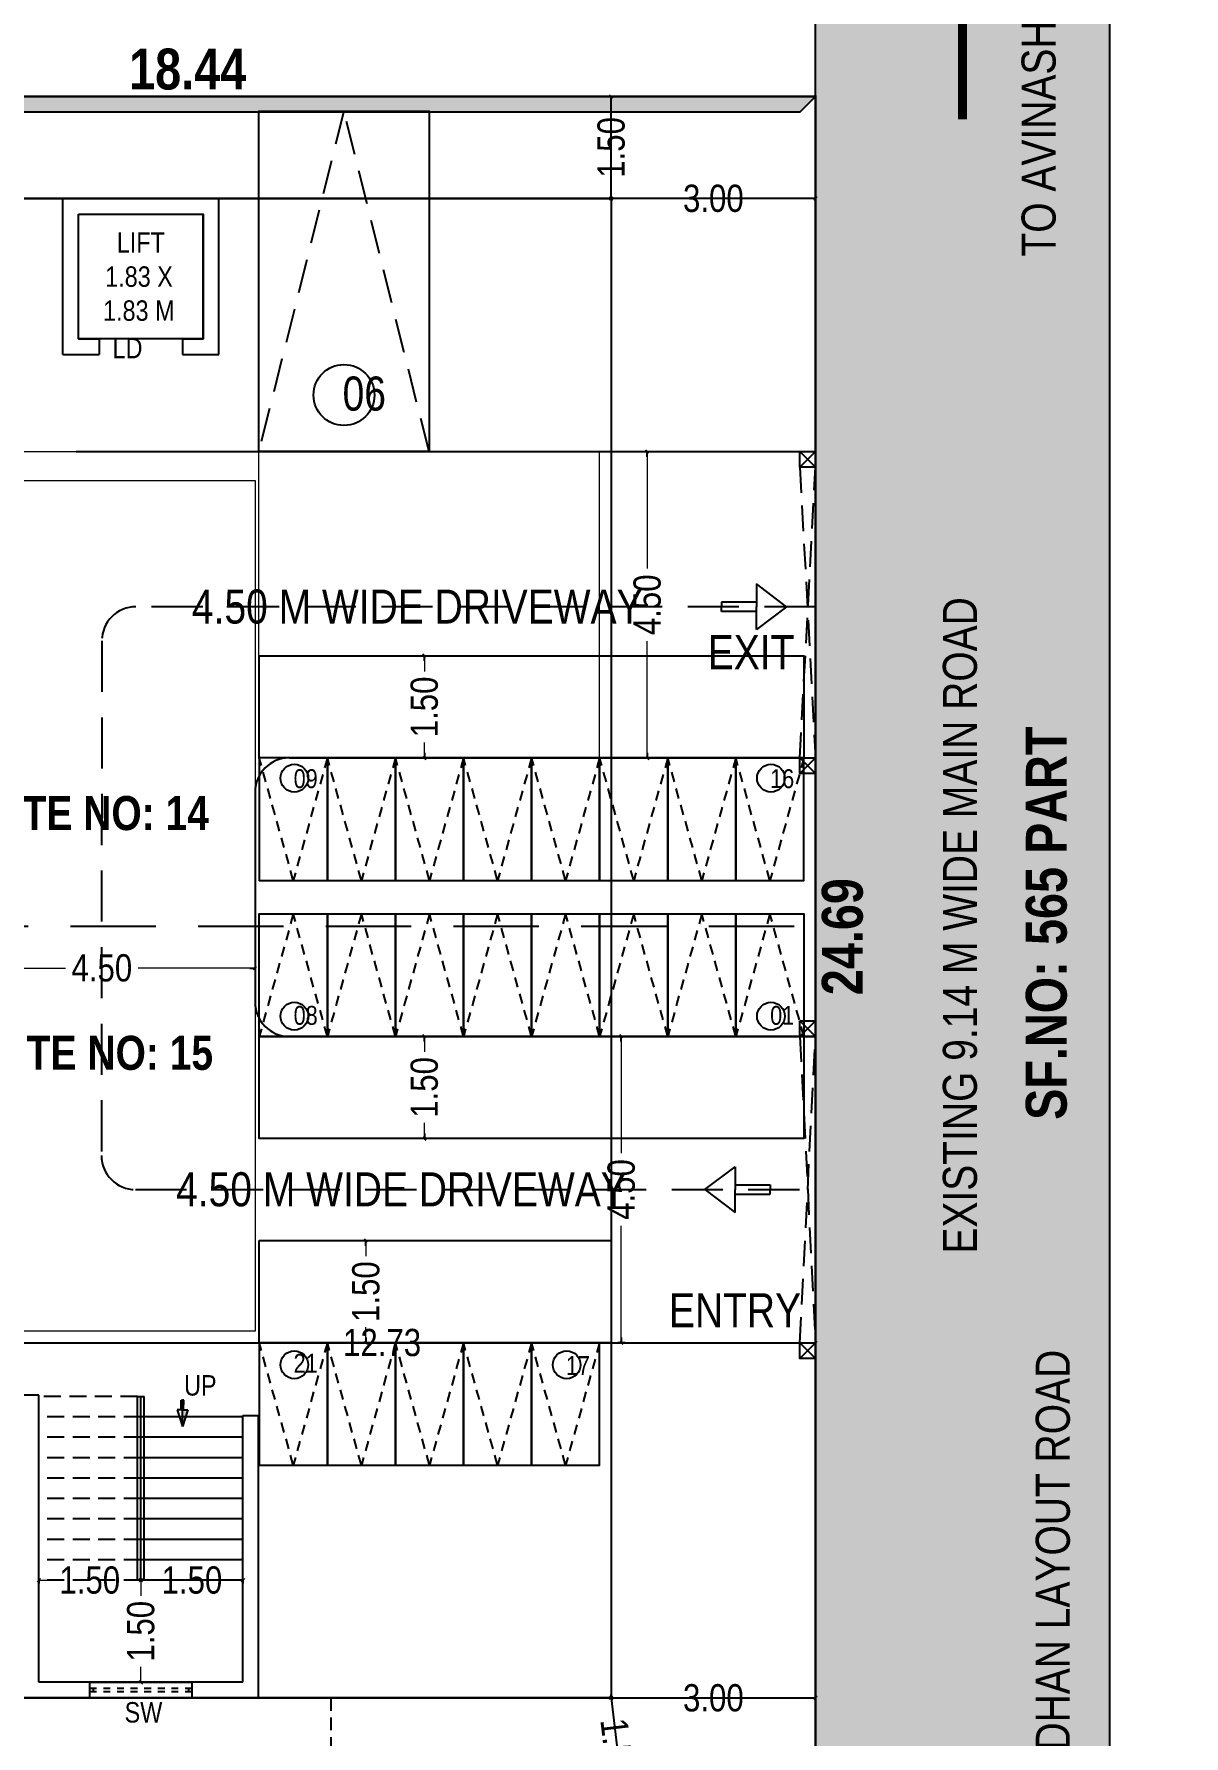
# Model space of a CAD drawing. Header units: metres. Extents: x 115319.7 to 115387.7, y -26854.4 to -26790.4.
# Drawn here: x 115329.72 to 115346.6, y -26840.61 to -26815.6 of the extents above; entities that cross this region are included whole.
import ezdxf

# ---------------------------------------------------------------- set-up
doc = ezdxf.new("R2010")
doc.units = ezdxf.units.M
doc.header["$MEASUREMENT"] = 0
doc.header["$PDMODE"] = 35
for name, pattern in [('DASHED', [0.75, 0.5, -0.25]), ('DASHED2', [0.375, 0.25, -0.125]), ('HIDDEN', [0.375, 0.25, -0.125])]:
    doc.linetypes.add(name, pattern=pattern)
for name, color, linetype, plot in [('BLK_1_COVERED_AREA', 140, 'Continuous', False), ('BLK_1_FLR_0_BLT_UP_AREA', 18, 'Continuous', False), ('BLK_1_FLR_0_BLT_UP_AREA_DEDUCT', 18, 'Continuous', False), ('TWO_WHEELER_DRIVE_WAY', 6, 'Continuous', False)]:
    doc.layers.add(name, color=color, linetype=linetype, plot=plot)
for name, color, linetype in [('BLK_1_FLR_0_LIFT', 30, 'Continuous'), ('BLK_1_FLR_0_STILT_PARKING', 13, 'Continuous'), ('BLK_1_LVL_0_BLDG_FOOT_PRINT', 1, 'Continuous'), ('BLK_1_LVL_0_FRONT_SETBACK', 2, 'Continuous'), ('BLK_1_LVL_0_SIDE_SETBACK1', 171, 'Continuous'), ('BLK_1_LVL_0_SIDE_SETBACK2', 102, 'Continuous'), ('Boundary Line', 96, 'Continuous'), ('DIST_EXIT', 7, 'Continuous'), ('Grid Line', 8, 'Continuous'), ('PLOT_BOUNDARY', 70, 'Continuous'), ('ROAD_WIDTH', 1, 'Continuous'), ('RWH', 130, 'Continuous'), ('TWO_WHEELER_PARKING', 2, 'Continuous')]:
    doc.layers.add(name, color=color, linetype=linetype)
for name, color, linetype, lineweight in [('DIM', 9, 'Continuous', 25), ('DRIVE_WAY', 254, 'Continuous', 0), ('PARKING_SLOT', 30, 'Continuous', 0), ('PER_AISLE_WIDTH', 5, 'Continuous', 0)]:
    doc.layers.add(name, color=color, linetype=linetype, lineweight=lineweight)
doc.styles.add('Arial', font='swissc.ttf')
doc.styles.get("Standard").update_dxf_attribs({"font": 'swisscb.ttf'})
doc.dimstyles.new('FLOOR DIM BUILDING DIM', dxfattribs={"dimtxt": 0.4, "dimasz": 0.025, "dimexe": 0.075, "dimexo": 0.3, "dimgap": 0.09, "dimtad": 0, "dimzin": 3, "dimdsep": 46, "dimtxsty": 'Arial', "dimblk": 'JM1', "dimcen": -0.09, "dimse1": 1, "dimse2": 1, "dimclrd": 5, "dimclre": 250, "dimclrt": 3, "dimazin": 0, "dimtfac": 0.65, "dimtix": 1, "dimtofl": 0, "dimtmove": 0, "dimatfit": 2, "dimfxl": 0, "dimfrac": 1, "dimtolj": 1, "dimlwd": 18, "dimlwe": -1, "dimarcsym": 0})
doc.dimstyles.new('STANDARD$0', dxfattribs={"dimscale": 20, "dimtxt": 0.3, "dimasz": 0, "dimexe": 1, "dimexo": 1, "dimgap": 1, "dimtad": 0, "dimzin": 9, "dimdsep": 46, "dimtxsty": 'Standard', "dimcen": 1, "dimse1": 1, "dimse2": 1, "dimsd1": 1, "dimsd2": 1, "dimclrt": 256, "dimadec": 1, "dimazin": 2, "dimtfac": 1, "dimtofl": 0, "dimtmove": 0, "dimatfit": 0, "dimfxl": 0, "dimtvp": 1, "dimtolj": 1, "dimtzin": 0, "dimarcsym": 0})

# ---------------------------------------------------------------- blocks, each defined once
blk = doc.blocks.new('A1')
at = {"ltscale": 0.3}
h = blk.add_hatch(color=256, dxfattribs=at)
h.dxf.hatch_style = 1
h.paths.add_polyline_path([(112794.203, -26240.999), (112794.206, -26241.39), (112794.225, -26241.39), (112794.223, -26241.245), (112794.283, -26241.244)])
for p, q in [((112794.127, -26241.245), (112794.203, -26240.999)), ((112794.203, -26240.999), (112794.206, -26241.39)), ((112794.283, -26241.244), (112794.203, -26240.999)), ((112794.187, -26241.245), (112794.127, -26241.245)), ((112794.187, -26241.245), (112794.187, -26241.39)), ((112794.223, -26241.245), (112794.283, -26241.244)), ((112794.223, -26241.245), (112794.225, -26241.39)), ((112794.187, -26241.39), (112794.206, -26241.39)), ((112794.225, -26241.39), (112794.206, -26241.39))]:
    blk.add_line(p, q, dxfattribs=at)
blk = doc.blocks.new('CAR')
blk.add_lwpolyline([(112823.42, -26304.498), (112818.42, -26304.498), (112818.42, -26301.998), (112823.42, -26301.998)], close=True)
at = {"linetype": 'DASHED'}
blk.add_lwpolyline([(112823.42, -26301.998), (112818.42, -26303.248), (112823.42, -26304.498)], dxfattribs=at)
blk = doc.blocks.new('TW')
at = {"ltscale": 0.3}
blk.add_lwpolyline([(112824.058, -26312.755), (112822.26, -26312.755), (112822.26, -26311.755), (112824.058, -26311.755)], close=True, dxfattribs=at)
at = {"linetype": 'DASHED', "ltscale": 0.3}
blk.add_lwpolyline([(112822.26, -26312.755), (112824.058, -26312.255), (112822.26, -26311.755)], dxfattribs=at)
blk = doc.blocks.new('dfbgfdg')
at = {"ltscale": 1.5}
for p, q in [((113617.53, -26436.027), (113617.76, -26436.257)), ((113617.76, -26436.027), (113617.53, -26436.257))]:
    blk.add_line(p, q, dxfattribs=at)
blk.add_lwpolyline([(113617.53, -26436.027), (113617.76, -26436.027), (113617.76, -26436.257), (113617.53, -26436.257)], close=True, dxfattribs=at)
blk = doc.blocks.new('WWE')
at = {"linetype": 'DASHED2', "ltscale": 0.3}
for p, q in [((113086.979, -26505.449), (113086.979, -26506.949)), ((113087.03, -26505.449), (113087.03, -26506.949))]:
    blk.add_line(p, q, dxfattribs=at)
at = {"ltscale": 0.3}
for p, q in [((113086.979, -26505.499), (113087.03, -26505.499)), ((113086.979, -26506.899), (113087.03, -26506.899))]:
    blk.add_line(p, q, dxfattribs=at)
blk.add_lwpolyline([(113086.89, -26505.449), (113087.12, -26505.449), (113087.12, -26506.949), (113086.89, -26506.949)], close=True, dxfattribs=at)
blk = doc.blocks.new('ARROW')
at = {"color": 0, "ltscale": 0.3}
for p, q in [((112829.928, -26235.905), (112829.593, -26236.346)), ((112829.928, -26235.905), (112830.263, -26236.346)), ((112829.593, -26236.346), (112829.928, -26236.346)), ((112829.859, -26236.346), (112829.859, -26236.862)), ((112830.263, -26236.346), (112829.928, -26236.346)), ((112829.996, -26236.346), (112829.996, -26236.862)), ((112829.859, -26236.862), (112829.928, -26236.862)), ((112829.996, -26236.862), (112829.928, -26236.862))]:
    blk.add_line(p, q, dxfattribs=at)
blk = doc.blocks.new('_Oblique')
at = {"layer": 'DIM', "color": 0, "lineweight": -2}
blk.add_line((-0.5, -0.5), (0.5, 0.5), dxfattribs=at)
blk = doc.blocks.new('*D111')
at = {"ltscale": 1.5}
for p, q in [((115331.286, -26838.317), (115331.286, -26838.267)), ((115332.786, -26838.317), (115332.786, -26838.367))]:
    blk.add_line(p, q, dxfattribs=at)
at = {"lineweight": 18, "ltscale": 1.5}
for p, q in [((115331.286, -26838.317), (115331.514, -26838.317)), ((115332.786, -26838.317), (115332.558, -26838.317))]:
    blk.add_line(p, q, dxfattribs=at)
at = {"layer": 'Defpoints', "color": 0, "ltscale": 1.5}
for p in [(115331.286, -26838.317), (115332.786, -26838.317), (115332.786, -26838.317)]:
    blk.add_point(p, dxfattribs=at)
at = {"lineweight": 18, "ltscale": 1.5, "xscale": 0.05, "yscale": 0.05, "zscale": 0.05, "rotation": 180}
blk.add_blockref('_Oblique', (115331.286, -26838.317), dxfattribs=at)
at = {"lineweight": 18, "ltscale": 1.5, "xscale": 0.05, "yscale": 0.05, "zscale": 0.05}
blk.add_blockref('_Oblique', (115332.786, -26838.317), dxfattribs=at)
at = {"ltscale": 1.5, "insert": (115332.036, -26838.317), "char_height": 0.4, "attachment_point": 5, "style": 'Arial'}
blk.add_mtext('\\A1;1.50', dxfattribs=at)
blk = doc.blocks.new('*D112')
at = {"ltscale": 1.5}
for p, q in [((115329.786, -26838.317), (115329.786, -26838.367)), ((115331.286, -26838.317), (115331.286, -26838.267))]:
    blk.add_line(p, q, dxfattribs=at)
at = {"lineweight": 18, "ltscale": 1.5}
for p, q in [((115329.786, -26838.317), (115330.014, -26838.317)), ((115331.286, -26838.317), (115331.058, -26838.317))]:
    blk.add_line(p, q, dxfattribs=at)
at = {"layer": 'Defpoints', "color": 0, "ltscale": 1.5}
for p in [(115329.786, -26838.317), (115329.786, -26838.317), (115331.286, -26838.317)]:
    blk.add_point(p, dxfattribs=at)
at = {"lineweight": 18, "ltscale": 1.5, "xscale": 0.05, "yscale": 0.05, "zscale": 0.05, "rotation": 180}
blk.add_blockref('_Oblique', (115329.786, -26838.317), dxfattribs=at)
at = {"lineweight": 18, "ltscale": 1.5, "xscale": 0.05, "yscale": 0.05, "zscale": 0.05}
blk.add_blockref('_Oblique', (115331.286, -26838.317), dxfattribs=at)
at = {"ltscale": 1.5, "insert": (115330.536, -26838.317), "char_height": 0.4, "attachment_point": 5, "style": 'Arial'}
blk.add_mtext('\\A1;1.50', dxfattribs=at)
blk = doc.blocks.new('*D113')
at = {"ltscale": 1.5}
for p, q in [((115331.286, -26838.317), (115331.236, -26838.317)), ((115331.286, -26839.817), (115331.236, -26839.817))]:
    blk.add_line(p, q, dxfattribs=at)
at = {"lineweight": 18, "ltscale": 1.5}
for p, q in [((115331.286, -26838.317), (115331.286, -26838.545)), ((115331.286, -26839.817), (115331.286, -26839.589))]:
    blk.add_line(p, q, dxfattribs=at)
at = {"layer": 'Defpoints', "color": 0, "ltscale": 1.5}
for p in [(115331.286, -26838.317), (115331.286, -26839.817), (115331.286, -26839.817)]:
    blk.add_point(p, dxfattribs=at)
at = {"lineweight": 18, "ltscale": 1.5, "xscale": 0.05, "yscale": 0.05, "zscale": 0.05}
for p, rotation in [((115331.286, -26838.317), 90), ((115331.286, -26839.817), 270)]:
    blk.add_blockref('_Oblique', p, dxfattribs=dict(at, rotation=rotation))
at = {"ltscale": 1.5, "insert": (115331.286, -26839.067), "char_height": 0.4, "attachment_point": 5, "rotation": 90, "style": 'Arial'}
blk.add_mtext('\\A1;1.50', dxfattribs=at)
blk = doc.blocks.new('*D114')
at = {"ltscale": 1.5}
for p, q in [((115338.194, -26840.047), (115338.145, -26840.053)), ((115338.368, -26841.537), (115338.318, -26841.543))]:
    blk.add_line(p, q, dxfattribs=at)
at = {"lineweight": 18, "ltscale": 1.5}
for p, q in [((115338.194, -26840.047), (115338.221, -26840.274)), ((115338.368, -26841.537), (115338.341, -26841.31))]:
    blk.add_line(p, q, dxfattribs=at)
at = {"layer": 'Defpoints', "color": 0, "ltscale": 1.5}
for p in [(115338.194, -26840.047), (115338.368, -26841.537), (115338.368, -26841.537)]:
    blk.add_point(p, dxfattribs=at)
at = {"lineweight": 18, "ltscale": 1.5, "xscale": 0.05, "yscale": 0.05, "zscale": 0.05}
for p, rotation in [((115338.194, -26840.047), 96.6433001014154), ((115338.368, -26841.537), 276.6433001014154)]:
    blk.add_blockref('_Oblique', p, dxfattribs=dict(at, rotation=rotation))
at = {"ltscale": 1.5, "insert": (115338.281, -26840.792), "char_height": 0.4, "attachment_point": 5, "rotation": 276.6433, "style": 'Arial'}
blk.add_mtext('\\A1;1.50', dxfattribs=at)
blk = doc.blocks.new('*D117')
at = {"ltscale": 1.5}
for p, q in [((115338.194, -26816.519), (115338.144, -26816.519)), ((115338.194, -26818.019), (115338.144, -26818.019))]:
    blk.add_line(p, q, dxfattribs=at)
at = {"lineweight": 18, "ltscale": 1.5}
for p, q in [((115338.194, -26816.519), (115338.194, -26816.747)), ((115338.194, -26818.019), (115338.194, -26817.791))]:
    blk.add_line(p, q, dxfattribs=at)
at = {"layer": 'Defpoints', "color": 0, "ltscale": 1.5}
for p in [(115338.194, -26816.519), (115338.194, -26816.519), (115338.194, -26818.019)]:
    blk.add_point(p, dxfattribs=at)
at = {"lineweight": 18, "ltscale": 1.5, "xscale": 0.05, "yscale": 0.05, "zscale": 0.05}
for p, rotation in [((115338.194, -26816.519), 90), ((115338.194, -26818.019), 270)]:
    blk.add_blockref('_Oblique', p, dxfattribs=dict(at, rotation=rotation))
at = {"ltscale": 1.5, "insert": (115338.194, -26817.269), "char_height": 0.4, "attachment_point": 5, "rotation": 90, "style": 'Arial'}
blk.add_mtext('\\A1;1.50', dxfattribs=at)
blk = doc.blocks.new('*D66')
at = {"ltscale": 1.5}
for p, q in [((115338.194, -26818.019), (115338.194, -26817.969)), ((115341.194, -26818.019), (115341.194, -26817.969))]:
    blk.add_line(p, q, dxfattribs=at)
at = {"lineweight": 18, "ltscale": 1.5}
for p, q in [((115338.194, -26818.019), (115339.163, -26818.019)), ((115341.194, -26818.019), (115340.225, -26818.019))]:
    blk.add_line(p, q, dxfattribs=at)
at = {"layer": 'Defpoints', "color": 0, "ltscale": 1.5}
for p in [(115338.194, -26818.019), (115341.194, -26818.019), (115341.194, -26818.019)]:
    blk.add_point(p, dxfattribs=at)
at = {"lineweight": 18, "ltscale": 1.5, "xscale": 0.05, "yscale": 0.05, "zscale": 0.05, "rotation": 180}
blk.add_blockref('_Oblique', (115338.194, -26818.019), dxfattribs=at)
at = {"lineweight": 18, "ltscale": 1.5, "xscale": 0.05, "yscale": 0.05, "zscale": 0.05}
blk.add_blockref('_Oblique', (115341.194, -26818.019), dxfattribs=at)
at = {"ltscale": 1.5, "insert": (115339.694, -26818.019), "char_height": 0.4, "attachment_point": 5, "style": 'Arial'}
blk.add_mtext('\\A1;3.00', dxfattribs=at)
blk = doc.blocks.new('*D67')
at = {"ltscale": 1.5}
for p, q in [((115338.194, -26840.047), (115338.194, -26839.997)), ((115341.194, -26840.047), (115341.194, -26840.097))]:
    blk.add_line(p, q, dxfattribs=at)
at = {"lineweight": 18, "ltscale": 1.5}
for p, q in [((115338.194, -26840.047), (115339.163, -26840.047)), ((115341.194, -26840.047), (115340.225, -26840.047))]:
    blk.add_line(p, q, dxfattribs=at)
at = {"layer": 'Defpoints', "color": 0, "ltscale": 1.5}
for p in [(115338.194, -26840.047), (115341.194, -26840.047), (115341.194, -26840.047)]:
    blk.add_point(p, dxfattribs=at)
at = {"lineweight": 18, "ltscale": 1.5, "xscale": 0.05, "yscale": 0.05, "zscale": 0.05, "rotation": 180}
blk.add_blockref('_Oblique', (115338.194, -26840.047), dxfattribs=at)
at = {"lineweight": 18, "ltscale": 1.5, "xscale": 0.05, "yscale": 0.05, "zscale": 0.05}
blk.add_blockref('_Oblique', (115341.194, -26840.047), dxfattribs=at)
at = {"ltscale": 1.5, "insert": (115339.694, -26840.047), "char_height": 0.4, "attachment_point": 5, "style": 'Arial'}
blk.add_mtext('\\A1;3.00', dxfattribs=at)
blk = doc.blocks.new('*D68')
at = {"layer": 'Defpoints', "color": 0}
for p in [(115322.754, -26816.519), (115322.754, -26816.519), (115341.194, -26816.519)]:
    blk.add_point(p, dxfattribs=at)
at = {"insert": (115331.974, -26816.122), "char_height": 0.6, "attachment_point": 5}
blk.add_mtext('\\A1;18.44', dxfattribs=at)
blk = doc.blocks.new('*D119')
at = {"layer": 'Defpoints', "color": 0}
for p in [(115341.194, -26816.519), (115341.194, -26816.519), (115341.194, -26841.208)]:
    blk.add_point(p, dxfattribs=at)
at = {"insert": (115341.592, -26828.863), "char_height": 0.6, "attachment_point": 5, "rotation": 90}
blk.add_mtext('\\A1;24.69', dxfattribs=at)
blk = doc.blocks.new('JM1')
at = {"color": 2}
for p, q in [((-3, 0), (0, 0)), ((-0.9, -0.9), (0.9, 0.9)), ((0, 2), (0, -2))]:
    blk.add_line(p, q, dxfattribs=at)
blk = doc.blocks.new('*D77')
at = {"color": 5, "lineweight": 18, "ltscale": 1.5}
for p, q in [((115328.488, -26829.324), (115330.179, -26829.324)), ((115332.938, -26829.324), (115331.246, -26829.324))]:
    blk.add_line(p, q, dxfattribs=at)
at = {"layer": 'Defpoints', "color": 0, "ltscale": 1.5}
for p in [(115328.463, -26829.324), (115332.963, -26829.324), (115332.963, -26829.324)]:
    blk.add_point(p, dxfattribs=at)
at = {"color": 5, "lineweight": 18, "ltscale": 1.5, "xscale": 0.025, "yscale": 0.025, "zscale": 0.025, "rotation": 180}
blk.add_blockref('JM1', (115328.463, -26829.324), dxfattribs=at)
at = {"color": 5, "lineweight": 18, "ltscale": 1.5, "xscale": 0.025, "yscale": 0.025, "zscale": 0.025}
blk.add_blockref('JM1', (115332.963, -26829.324), dxfattribs=at)
at = {"color": 3, "ltscale": 1.5, "insert": (115330.713, -26829.324), "char_height": 0.4, "attachment_point": 5, "style": 'Arial'}
blk.add_mtext('\\A1;4.50', dxfattribs=at)
blk = doc.blocks.new('*D78')
at = {"color": 5, "lineweight": 18, "ltscale": 1.5}
for p, q in [((115338.723, -26821.763), (115338.723, -26823.454)), ((115338.723, -26826.213), (115338.723, -26824.521))]:
    blk.add_line(p, q, dxfattribs=at)
at = {"layer": 'Defpoints', "color": 0, "ltscale": 1.5}
for p in [(115335.759, -26821.738), (115338.723, -26821.738), (115335.759, -26826.238)]:
    blk.add_point(p, dxfattribs=at)
at = {"color": 5, "lineweight": 18, "ltscale": 1.5, "xscale": 0.025, "yscale": 0.025, "zscale": 0.025}
for p, rotation in [((115338.723, -26821.738), 90), ((115338.723, -26826.238), 270)]:
    blk.add_blockref('JM1', p, dxfattribs=dict(at, rotation=rotation))
at = {"color": 3, "ltscale": 1.5, "insert": (115338.723, -26823.988), "char_height": 0.4, "attachment_point": 5, "rotation": 90, "style": 'Arial'}
blk.add_mtext('\\A1;4.50', dxfattribs=at)
blk = doc.blocks.new('*D79')
at = {"color": 5, "lineweight": 18, "ltscale": 1.5}
for p, q in [((115338.342, -26830.353), (115338.342, -26832.045)), ((115338.342, -26834.803), (115338.342, -26833.112))]:
    blk.add_line(p, q, dxfattribs=at)
at = {"layer": 'Defpoints', "color": 0, "ltscale": 1.5}
for p in [(115338.342, -26830.328), (115338.609, -26830.328), (115338.609, -26834.828)]:
    blk.add_point(p, dxfattribs=at)
at = {"color": 5, "lineweight": 18, "ltscale": 1.5, "xscale": 0.025, "yscale": 0.025, "zscale": 0.025}
for p, rotation in [((115338.342, -26830.328), 90), ((115338.342, -26834.828), 270)]:
    blk.add_blockref('JM1', p, dxfattribs=dict(at, rotation=rotation))
at = {"color": 3, "ltscale": 1.5, "insert": (115338.342, -26832.578), "char_height": 0.4, "attachment_point": 5, "rotation": 90, "style": 'Arial'}
blk.add_mtext('\\A1;4.50', dxfattribs=at)
blk = doc.blocks.new('*D121')
at = {"layer": 'Defpoints', "color": 0, "ltscale": 1.5}
for p in [(115335.45, -26830.328), (115335.45, -26830.328), (115335.45, -26831.828)]:
    blk.add_point(p, dxfattribs=at)
at = {"layer": 'TWO_WHEELER_DRIVE_WAY', "color": 5, "lineweight": 18, "ltscale": 1.5}
for p, q in [((115335.45, -26830.353), (115335.45, -26830.557)), ((115335.45, -26831.803), (115335.45, -26831.6))]:
    blk.add_line(p, q, dxfattribs=at)
at = {"layer": 'TWO_WHEELER_DRIVE_WAY', "color": 5, "lineweight": 18, "ltscale": 1.5, "xscale": 0.025, "yscale": 0.025, "zscale": 0.025}
for p, rotation in [((115335.45, -26830.328), 90), ((115335.45, -26831.828), 270)]:
    blk.add_blockref('JM1', p, dxfattribs=dict(at, rotation=rotation))
at = {"layer": 'TWO_WHEELER_DRIVE_WAY', "color": 3, "ltscale": 1.5, "insert": (115335.45, -26831.078), "char_height": 0.4, "attachment_point": 5, "rotation": 90, "style": 'Arial'}
blk.add_mtext('\\A1;1.50', dxfattribs=at)
blk = doc.blocks.new('*D122')
at = {"layer": 'Defpoints', "color": 0, "ltscale": 1.5}
for p in [(115335.45, -26824.738), (115335.45, -26824.738), (115335.45, -26826.238)]:
    blk.add_point(p, dxfattribs=at)
at = {"layer": 'TWO_WHEELER_DRIVE_WAY', "color": 5, "lineweight": 18, "ltscale": 1.5}
for p, q in [((115335.45, -26824.763), (115335.45, -26824.966)), ((115335.45, -26826.213), (115335.45, -26826.009))]:
    blk.add_line(p, q, dxfattribs=at)
at = {"layer": 'TWO_WHEELER_DRIVE_WAY', "color": 5, "lineweight": 18, "ltscale": 1.5, "xscale": 0.025, "yscale": 0.025, "zscale": 0.025}
for p, rotation in [((115335.45, -26824.738), 90), ((115335.45, -26826.238), 270)]:
    blk.add_blockref('JM1', p, dxfattribs=dict(at, rotation=rotation))
at = {"layer": 'TWO_WHEELER_DRIVE_WAY', "color": 3, "ltscale": 1.5, "insert": (115335.45, -26825.488), "char_height": 0.4, "attachment_point": 5, "rotation": 90, "style": 'Arial'}
blk.add_mtext('\\A1;1.50', dxfattribs=at)
blk = doc.blocks.new('*D144')
at = {"layer": 'Defpoints', "color": 0, "ltscale": 1.5}
for p in [(115328.463, -26834.828), (115341.194, -26834.828), (115341.194, -26834.828)]:
    blk.add_point(p, dxfattribs=at)
at = {"layer": 'DIST_EXIT', "color": 5, "lineweight": 18, "ltscale": 1.5}
for p, q in [((115328.488, -26834.828), (115334.175, -26834.828)), ((115341.169, -26834.828), (115335.482, -26834.828))]:
    blk.add_line(p, q, dxfattribs=at)
at = {"layer": 'DIST_EXIT', "color": 5, "lineweight": 18, "ltscale": 1.5, "xscale": 0.025, "yscale": 0.025, "zscale": 0.025, "rotation": 180}
blk.add_blockref('JM1', (115328.463, -26834.828), dxfattribs=at)
at = {"layer": 'DIST_EXIT', "color": 5, "lineweight": 18, "ltscale": 1.5, "xscale": 0.025, "yscale": 0.025, "zscale": 0.025}
blk.add_blockref('JM1', (115341.194, -26834.828), dxfattribs=at)
at = {"layer": 'DIST_EXIT', "color": 3, "ltscale": 1.5, "insert": (115334.829, -26834.828), "char_height": 0.4, "attachment_point": 5, "style": 'Arial'}
blk.add_mtext('\\A1;12.73', dxfattribs=at)
blk = doc.blocks.new('*D145')
at = {"layer": 'Defpoints', "color": 0, "ltscale": 1.5}
for p in [(115334.592, -26833.328), (115334.592, -26833.328), (115334.592, -26834.828)]:
    blk.add_point(p, dxfattribs=at)
at = {"layer": 'TWO_WHEELER_DRIVE_WAY', "color": 5, "lineweight": 18, "ltscale": 1.5}
for p, q in [((115334.592, -26833.353), (115334.592, -26833.557)), ((115334.592, -26834.803), (115334.592, -26834.6))]:
    blk.add_line(p, q, dxfattribs=at)
at = {"layer": 'TWO_WHEELER_DRIVE_WAY', "color": 5, "lineweight": 18, "ltscale": 1.5, "xscale": 0.025, "yscale": 0.025, "zscale": 0.025}
for p, rotation in [((115334.592, -26833.328), 90), ((115334.592, -26834.828), 270)]:
    blk.add_blockref('JM1', p, dxfattribs=dict(at, rotation=rotation))
at = {"layer": 'TWO_WHEELER_DRIVE_WAY', "color": 3, "ltscale": 1.5, "insert": (115334.592, -26834.078), "char_height": 0.4, "attachment_point": 5, "rotation": 90, "style": 'Arial'}
blk.add_mtext('\\A1;1.50', dxfattribs=at)

msp = doc.modelspace()

# ---------------------------------------------------------------- hatches: boundary and pattern name
at = {"ltscale": 1.5}
h = msp.add_hatch(color=2, dxfattribs=at)
h.dxf.hatch_style = 1
h.paths.add_polyline_path([(115341.194, -26844.708), (115342.953, -26844.708), (115343.153, -26844.158), (115343.553, -26845.257), (115343.753, -26844.708), (115345.511, -26844.708), (115345.511, -26841.208), (115341.194, -26841.208)])
h.paths.add_polyline_path([(115345.511, -26813.019), (115343.753, -26813.019), (115343.553, -26812.47), (115343.153, -26813.569), (115342.953, -26813.019), (115341.194, -26813.019), (115341.194, -26816.519), (115341.194, -26828.711), (115341.194, -26841.208), (115345.511, -26841.208)])
h.paths.add_polyline_path([(115345.213, -26844.48), (115345.213, -26835.095), (115344.166, -26835.095), (115344.166, -26844.48)], flags=9)
h.paths.add_polyline_path([(115342.225, -26829.91), (115342.225, -26827.814), (115340.968, -26827.814), (115340.968, -26829.91)], flags=9)
h.paths.add_polyline_path([(115345.226, -26831.591), (115345.226, -26825.772), (115343.969, -26825.772), (115343.969, -26831.591)], flags=24)
h.paths.add_polyline_path([(115345.006, -26818.804), (115345.006, -26813.475), (115343.959, -26813.475), (115343.959, -26818.804)], flags=24)
h.paths.add_polyline_path([(115343.85, -26833.423), (115343.85, -26823.983), (115342.803, -26823.983), (115342.803, -26833.423)], flags=24)
h = msp.add_hatch(dxfattribs=at)
h.set_pattern_fill('GRAVEL', color=256, angle=13)
h.set_pattern_definition([(241.012787504, (1626.49102, -356.39419), (-5.770401029187, -10.56893901782), [0.134536, -13.319088047]), (197.96974073, (1626.42582, -356.511874), (11.467489723079, 3.673782716912), [0.230868, -22.855924761]), (145.51044708, (1626.20621, -356.5831), (12.218162245635, -8.4685601692), [0.162788, -16.116032596]), (280.273689006, (1625.882446, -356.914424), (-3.524651022092, 19.712352350049), [0.210238, -20.813558042]), (305.83365418, (1625.91994, -357.12129), (-7.571262976053, 10.567685505704), [0.206155, -20.409373128]), (10.273689006, (1626.04063, -357.288425), (-19.712352350049, -3.524651022092), [0.210238, -20.813558042]), (50.694240467, (1626.2475, -357.25093), (-10.417300298769, -12.668064354323), [0.278029, -27.524848549]), (85.255328375, (1626.42362, -357.035797), (1.871667257932, 23.010798805682), [0.262488, -25.986321497]), (134.429565615, (1626.44533, -356.77421), (-10.719324224752, 10.867202407457), [0.21095, -20.88407311]), (188.23635831, (1626.29766, -356.62357), (10.94302176698, 1.500091533), [0.240832, -11.800762579]), (235.397437798, (1626.05931, -356.658067), (-9.21797917964, -13.417483364764), [0.311448, -30.833375005]), (151.81407483, (1626.84932, -356.70147), (-8.17029677956, 4.271563008304), [0.106301, -10.523844813]), (184.46923439, (1626.755625, -356.651256), (13.116712950896, 0.9756235769), [0.202237, -20.021511416]), (238, (1626.554, -356.667), (0.2249510543, -0.9743700648), [0.141421, -1.272792562]), (216.19859051, (1626.4588, -356.56584), (4.42194821524, 3.07349540129), [0.076158, -7.539615106]), (304.80140949, (1626.39735, -356.61081), (-1.64922322782, 2.69815914), [0.107703, -5.277461807]), (43.96375653, (1626.45882, -356.69925), (2.47320808567, 2.6235932926), [0.174929, -5.656022895]), (174.56505118, (1626.58473, -356.57782), (2.1736911839, -0.5244679561), [0.126491, -3.03578666]), (29.389540334, (1625.83221, -356.741287), (9.06884748482, 5.172620737794), [0.1772, -17.542845147]), (83.34617594, (1625.986606, -356.654326), (-1.42301866136, -11.617874930017), [0.148661, -14.717407747]), (306.19859051, (1626.53973, -356.38294), (-3.07349540129, 4.42194821524), [0.152315, -7.463458106]), (356.610459666, (1626.62969, -356.50586), (-10.418553810884, 0.673599650917), [0.1772, -17.542845147]), (352.44395478, (1625.97168, -357.3454), (-5.32175243261, 0.82398485785), [0.17088, -8.373123745]), (307.77514057, (1626.14108, -357.367866), (-7.34631192171, 9.59331544092), [0.143178, -14.174643063]), (79.80140949, (1626.77443, -357.35506), (0.82398485785, 5.32175243261), [0.152315, -7.463458106]), (30.354024636, (1626.8014, -357.205156), (-11.767006624833, -6.82184396561), [0.167631, -16.595423614]), (82.44395478, (1626.29699, -357.46529), (-0.82398485785, -5.32175243261), [0.08544, -8.458563745]), (114.30993247, (1626.71597, -357.36856), (-1.87417428216, 3.6725292048), [0.05099, -5.048029514]), (178.96375653, (1626.69498, -357.3221), (3.1480612487, -0.29951690175), [0.206155, -3.916950626]), (199.009005957, (1626.488855, -357.318364), (9.518749593509, 3.223880608224), [0.19105, -18.9139231745]), (316.69006753, (1626.47906, -356.78695), (-1.4242721735, 1.7237890752), [0.144222, -3.4613292755]), (6.157226587, (1626.584005, -356.885876), (17.014193210037, 1.875427794275), [0.251794, -24.927562624]), (73.9453959, (1626.83435, -356.85887), (-2.32282287873, -7.72039467087), [0.102956, -10.192674141]), (103, (1626.8628, -356.7599), (-1.199321119, 0.7494190104), [0.06, -0.94]), (133.256437164, (1626.46262, -357.29363), (5.47213763955, -5.92078623612), [0.138924, -13.7535199894]), (61.012787504, (1626.36742, -357.192454), (5.770401029187, 10.56893901782), [0.269072, -13.184552047]), (13, (1626.4978, -356.9571), (0.7494190104, 1.199321119), [0.26, -0.74]), (338.30484647, (1626.75115, -356.8986), (11.31835802826, -4.571079910058), [0.158114, -15.653274301]), (267.0546041, (1626.89807, -356.95705), (-0.07456584741, -4.12243131348), [0.145602, -7.134507889]), (220.645975364, (1626.890583, -357.10246), (-16.26352068748, -14.017770680386), [0.237065, -23.469474182]), (188.42607874, (1626.71071, -357.25688), (-12.891761896552, -1.949993641685), [0.250799, -24.829073408])])
h.paths.add_polyline_path([(115323.105, -26843.083), (115322.984, -26828.71), (115322.984, -26816.749), (115340.964, -26816.749), (115341.194, -26816.519), (115322.754, -26816.519), (115322.754, -26828.711), (115322.878, -26843.341), (115341.194, -26841.208), (115340.964, -26841.003)])

# ---------------------------------------------------------------- linework, layer by layer
for p, q in [((115341.194, -26816.519), (115341.194, -26813.019)), ((115345.511, -26813.019), (115345.511, -26844.708)), ((115330.141, -26818.019), (115332.431, -26818.019)), ((115330.141, -26820.309), (115330.141, -26818.019)), ((115332.431, -26820.309), (115332.431, -26818.019)), ((115330.371, -26820.079), (115330.371, -26818.249)), ((115332.201, -26820.079), (115332.201, -26818.249)), ((115330.371, -26820.079), (115330.676, -26820.079)), ((115330.676, -26820.079), (115330.676, -26820.309)), ((115331.896, -26820.079), (115332.201, -26820.079)), ((115331.896, -26820.079), (115331.896, -26820.309)), ((115330.141, -26820.309), (115330.676, -26820.309)), ((115331.896, -26820.309), (115332.431, -26820.309)), ((115330.336, -26821.738), (115341.194, -26821.738)), ((115333.463, -26826.238), (115341.194, -26826.238)), ((115332.963, -26826.738), (115332.963, -26829.828)), ((115333.463, -26830.328), (115341.194, -26830.328)), ((115328.463, -26834.828), (115341.194, -26834.828)), ((115329.786, -26835.597), (115329.556, -26835.597)), ((115329.786, -26839.817), (115329.786, -26835.597)), ((115331.236, -26838.317), (115331.236, -26835.617)), ((115331.236, -26835.617), (115331.336, -26835.617)), ((115331.286, -26838.317), (115331.286, -26835.617)), ((115331.336, -26838.317), (115331.336, -26835.617)), ((115332.786, -26835.917), (115331.286, -26835.917)), ((115332.786, -26839.817), (115332.786, -26835.897)), ((115332.786, -26835.897), (115333.016, -26835.897)), ((115333.016, -26840.047), (115333.016, -26835.897)), ((115332.786, -26836.217), (115331.286, -26836.217)), ((115332.786, -26836.517), (115331.286, -26836.517)), ((115332.786, -26836.817), (115331.286, -26836.817)), ((115332.786, -26837.117), (115331.286, -26837.117)), ((115332.786, -26837.417), (115331.286, -26837.417)), ((115332.786, -26837.717), (115331.286, -26837.717)), ((115332.786, -26838.017), (115331.286, -26838.017)), ((115332.786, -26838.317), (115331.286, -26838.317)), ((115332.786, -26839.817), (115329.786, -26839.817))]:
    msp.add_line(p, q, dxfattribs=at)
at = {"linetype": 'DASHED2', "ltscale": 1.5}
for p, q in [((115340.964, -26821.968), (115341.194, -26826.238)), ((115340.964, -26826.238), (115341.194, -26821.968)), ((115340.964, -26830.328), (115341.194, -26834.828)), ((115340.964, -26834.828), (115341.194, -26830.328))]:
    msp.add_line(p, q, dxfattribs=at)
at = {"linetype": 'DASHED2', "ltscale": 3}
for p, q in [((115341.194, -26824.017), (115331.213, -26824.017)), ((115330.713, -26824.517), (115330.707, -26832.082)), ((115331.207, -26832.578), (115341.194, -26832.578))]:
    msp.add_line(p, q, dxfattribs=at)
at = {"linetype": 'DASHED2', "ltscale": 5}
msp.add_line((115322.754, -26828.711), (115341.194, -26828.711), dxfattribs=at)
at = {"linetype": 'HIDDEN'}
for p, q in [((115331.236, -26835.617), (115329.786, -26835.617)), ((115331.286, -26835.917), (115329.786, -26835.917)), ((115331.286, -26836.217), (115329.786, -26836.217)), ((115331.286, -26836.517), (115329.786, -26836.517)), ((115331.286, -26836.817), (115329.786, -26836.817)), ((115331.286, -26837.117), (115329.786, -26837.117)), ((115331.286, -26837.417), (115329.786, -26837.417)), ((115331.286, -26837.717), (115329.786, -26837.717)), ((115331.286, -26838.017), (115329.786, -26838.017)), ((115331.286, -26838.317), (115329.786, -26838.317))]:
    msp.add_line(p, q, dxfattribs=at)
at = {"ltscale": 1.5}
msp.add_lwpolyline([(115343.353, -26815.116, 0.131, 0.131, 0), (115343.353, -26816.854, 0, 0, 0)], format="xyseb", dxfattribs=at)
msp.add_lwpolyline([(115340.964, -26841.003), (115341.194, -26841.208), (115322.878, -26843.341), (115322.754, -26828.711), (115322.754, -26816.519), (115341.194, -26816.519), (115340.964, -26816.749), (115322.984, -26816.749), (115322.984, -26828.71), (115323.105, -26843.083)], close=True, dxfattribs=at)
at = {"color": 1, "linetype": 'DASHED2', "ltscale": 1.5, "const_width": 0.03}
msp.add_lwpolyline([(115338.194, -26818.019), (115338.194, -26840.047), (115324.378, -26840.047), (115324.378, -26818.019)], close=True, dxfattribs=at)
at = {"ltscale": 1.5}
for points in [[(115330.371, -26818.249), (115332.201, -26818.249)], [(115333.016, -26840.047), (115329.556, -26840.047)]]:
    msp.add_lwpolyline(points, dxfattribs=at)
for centre, radius in [((115334.269, -26820.906), 0.447), ((115333.541, -26826.535), 0.204), ((115340.539, -26826.535), 0.204), ((115333.541, -26830.031), 0.204), ((115340.539, -26830.031), 0.204), ((115333.54, -26835.153), 0.204), ((115337.539, -26835.153), 0.204)]:
    msp.add_circle(centre, radius, dxfattribs=at)
at = {"linetype": 'DASHED2', "ltscale": 3}
for centre, start, end in [((115331.213, -26824.517), 90, 180), ((115331.207, -26832.078), 180, 270)]:
    msp.add_arc(centre, 0.5, start, end, dxfattribs=at)
at = {"ltscale": 1.5}
for centre, start, end in [((115333.463, -26826.738), 90, 180), ((115333.463, -26829.828), 180, 270)]:
    msp.add_arc(centre, 0.5, start, end, dxfattribs=at)
at = {"layer": 'BLK_1_COVERED_AREA', "ltscale": 1.5}
msp.add_lwpolyline([(115338.194, -26818.019), (115338.194, -26840.047), (115324.378, -26840.047), (115324.378, -26818.019)], close=True, dxfattribs=at)
at = {"layer": 'BLK_1_FLR_0_BLT_UP_AREA', "color": 18, "ltscale": 1.5}
msp.add_lwpolyline([(115338.194, -26818.019), (115338.194, -26840.047), (115324.378, -26840.047), (115324.378, -26818.019)], close=True, dxfattribs=at)
at = {"layer": 'BLK_1_FLR_0_BLT_UP_AREA_DEDUCT', "color": 18, "ltscale": 1.5}
msp.add_lwpolyline([(115338.194, -26818.019), (115338.194, -26840.047), (115324.378, -26840.047), (115324.378, -26818.019)], close=True, dxfattribs=at)
at = {"layer": 'BLK_1_FLR_0_LIFT', "lineweight": -3}
msp.add_lwpolyline([(115330.371, -26818.249), (115332.201, -26818.249), (115332.201, -26820.079), (115330.371, -26820.079)], close=True, dxfattribs=at)
at = {"layer": 'BLK_1_FLR_0_STILT_PARKING', "lineweight": -3}
msp.add_lwpolyline([(115338.194, -26818.019), (115338.194, -26840.047), (115324.378, -26840.047), (115324.378, -26818.019)], close=True, dxfattribs=at)
at = {"layer": 'BLK_1_LVL_0_BLDG_FOOT_PRINT', "lineweight": -3}
msp.add_lwpolyline([(115338.194, -26818.019), (115338.194, -26840.047), (115324.378, -26840.047), (115324.378, -26818.019)], close=True, dxfattribs=at)
at = {"layer": 'BLK_1_LVL_0_FRONT_SETBACK', "ltscale": 1.5}
msp.add_lwpolyline([(115338.194, -26840.047), (115341.194, -26840.047), (115341.194, -26818.019), (115338.194, -26818.019)], close=True, dxfattribs=at)
at = {"layer": 'BLK_1_LVL_0_SIDE_SETBACK1', "ltscale": 1.5}
msp.add_lwpolyline([(115324.378, -26840.047), (115338.194, -26840.047), (115338.368, -26841.537), (115324.736, -26843.125)], close=True, dxfattribs=at)
at = {"layer": 'BLK_1_LVL_0_SIDE_SETBACK2', "ltscale": 1.5}
msp.add_lwpolyline([(115324.378, -26818.019), (115338.194, -26818.019), (115338.194, -26816.519), (115324.378, -26816.519)], close=True, dxfattribs=at)
at = {"layer": 'Boundary Line', "color": 96, "ltscale": 1.5, "const_width": 0.03}
msp.add_lwpolyline([(115341.194, -26841.208), (115341.194, -26828.711), (115341.194, -26816.519), (115322.754, -26816.519), (115322.754, -26828.711), (115322.878, -26843.341)], close=True, dxfattribs=at)
at = {"layer": 'DRIVE_WAY', "color": 254, "ltscale": 1.5}
msp.add_lwpolyline([(115341.194, -26834.828), (115328.463, -26834.828), (115328.463, -26821.738), (115341.194, -26821.738), (115341.194, -26826.238), (115333.463, -26826.238, 0.414214), (115332.963, -26826.738), (115332.963, -26829.828, 0.414214), (115333.463, -26830.328), (115341.194, -26830.328)], format="xyb", close=True, dxfattribs=at)
at = {"layer": 'Grid Line', "linetype": 'DASHED2', "ltscale": 5}
msp.add_line((115322.754, -26828.711), (115341.194, -26828.711), dxfattribs=at)
at = {"layer": 'Grid Line', "linetype": 'HIDDEN', "ltscale": 0.75}
msp.add_lwpolyline([(115334.076, -26840.047), (115334.076, -26841.053), (115333.659, -26841.053)], dxfattribs=at)
at = {"layer": 'PARKING_SLOT', "ltscale": 1.5}
msp.add_lwpolyline([(115333.019, -26816.738), (115335.519, -26816.738), (115335.519, -26821.738), (115333.019, -26821.738)], close=True, dxfattribs=at)
at = {"layer": 'PER_AISLE_WIDTH', "ltscale": 1.5}
for points in [[(115333.019, -26821.738), (115338.019, -26821.738), (115338.019, -26826.238), (115333.019, -26826.238)], [(115328.463, -26822.161), (115332.963, -26822.161), (115332.963, -26834.661), (115328.463, -26834.661)]]:
    msp.add_lwpolyline(points, close=True, dxfattribs=at)
at = {"layer": 'PLOT_BOUNDARY', "ltscale": 1.5}
msp.add_lwpolyline([(115341.194, -26841.208), (115341.194, -26828.711), (115341.194, -26816.519), (115322.754, -26816.519), (115322.754, -26828.711), (115322.878, -26843.341)], close=True, dxfattribs=at)
at = {"layer": 'ROAD_WIDTH', "ltscale": 1.5}
msp.add_lwpolyline([(115341.194, -26813.019), (115350.298, -26813.019), (115350.298, -26844.708), (115341.194, -26844.708)], close=True, dxfattribs=at)
at = {"layer": 'RWH', "ltscale": 1.5}
msp.add_lwpolyline([(115340.964, -26841.003), (115341.194, -26841.208), (115322.878, -26843.341), (115322.754, -26828.711), (115322.754, -26816.519), (115341.194, -26816.519), (115340.964, -26816.749), (115322.984, -26816.749), (115322.984, -26828.71), (115323.105, -26843.083)], close=True, dxfattribs=at)
at = {"layer": 'TWO_WHEELER_DRIVE_WAY', "ltscale": 1.5}
for points in [[(115333.026, -26824.738), (115341.023, -26824.738), (115341.023, -26826.238), (115333.026, -26826.238)], [(115333.026, -26830.328), (115341.023, -26830.328), (115341.023, -26831.828), (115333.026, -26831.828)], [(115333.026, -26833.328), (115338.194, -26833.328), (115338.194, -26834.828), (115333.026, -26834.828)]]:
    msp.add_lwpolyline(points, close=True, dxfattribs=at)
at = {"layer": 'TWO_WHEELER_PARKING', "ltscale": 1.5}
for points in [[(115333.026, -26828.036), (115334.025, -26828.036), (115334.025, -26826.238), (115333.026, -26826.238)], [(115334.025, -26828.036), (115335.025, -26828.036), (115335.025, -26826.238), (115334.025, -26826.238)], [(115335.025, -26828.036), (115336.025, -26828.036), (115336.025, -26826.238), (115335.025, -26826.238)], [(115336.025, -26828.036), (115337.024, -26828.036), (115337.024, -26826.238), (115336.025, -26826.238)], [(115337.024, -26828.036), (115338.024, -26828.036), (115338.024, -26826.238), (115337.024, -26826.238)], [(115338.024, -26828.036), (115339.024, -26828.036), (115339.024, -26826.238), (115338.024, -26826.238)], [(115339.024, -26828.036), (115340.024, -26828.036), (115340.024, -26826.238), (115339.024, -26826.238)], [(115340.024, -26828.036), (115341.023, -26828.036), (115341.023, -26826.238), (115340.024, -26826.238)], [(115333.026, -26828.53), (115334.025, -26828.53), (115334.025, -26830.328), (115333.026, -26830.328)], [(115334.025, -26828.53), (115335.025, -26828.53), (115335.025, -26830.328), (115334.025, -26830.328)], [(115335.025, -26828.53), (115336.025, -26828.53), (115336.025, -26830.328), (115335.025, -26830.328)], [(115336.025, -26828.53), (115337.024, -26828.53), (115337.024, -26830.328), (115336.025, -26830.328)], [(115337.024, -26828.53), (115338.024, -26828.53), (115338.024, -26830.328), (115337.024, -26830.328)], [(115338.024, -26828.53), (115339.024, -26828.53), (115339.024, -26830.328), (115338.024, -26830.328)], [(115339.024, -26828.53), (115340.024, -26828.53), (115340.024, -26830.328), (115339.024, -26830.328)], [(115340.024, -26828.53), (115341.023, -26828.53), (115341.023, -26830.328), (115340.024, -26830.328)], [(115333.026, -26836.627), (115334.025, -26836.627), (115334.025, -26834.828), (115333.026, -26834.828)], [(115334.025, -26836.627), (115335.025, -26836.627), (115335.025, -26834.828), (115334.025, -26834.828)], [(115335.025, -26836.627), (115336.025, -26836.627), (115336.025, -26834.828), (115335.025, -26834.828)], [(115336.025, -26836.627), (115337.024, -26836.627), (115337.024, -26834.828), (115336.025, -26834.828)], [(115337.024, -26836.627), (115338.024, -26836.627), (115338.024, -26834.828), (115337.024, -26834.828)]]:
    msp.add_lwpolyline(points, close=True, dxfattribs=at)

# ---------------------------------------------------------------- block references
for name, p, rotation in [('CAR', (141637.516, 86001.683), 270), ('ARROW', (141576.675, 86005.911), 270), ('TW', (89021.27, -139652.588), 90.00000000000004), ('TW', (89022.27, -139652.588), 90.00000000000004), ('TW', (89023.27, -139652.588), 90.00000000000004), ('TW', (89024.27, -139652.588), 90.00000000000004), ('TW', (89025.269, -139652.588), 90.00000000000004), ('TW', (89026.269, -139652.588), 90.00000000000004), ('TW', (89027.269, -139652.588), 90.00000000000004), ('TW', (89028.269, -139652.588), 90.00000000000004), ('ARROW', (89103.666, -139662.506), 90.00000000000004), ('WWE', (141837.485, 86247.073), 270)]:
    msp.add_blockref(name, p, dxfattribs=dict(rotation=rotation))
for p in [(1723.435, -385.711), (1723.435, -390.211), (1723.435, -394.072), (1723.435, -398.802)]:
    msp.add_blockref('dfbgfdg', p)
at = {"xscale": -1}
for name, p, rotation in [('TW', (89021.27, 85996.022), 90), ('TW', (89022.27, 85996.022), 90), ('TW', (89023.27, 85996.022), 90), ('TW', (89024.27, 85996.022), 90), ('TW', (89025.269, 85996.022), 90), ('TW', (89026.269, 85996.022), 90), ('TW', (89027.269, 85996.022), 90), ('TW', (89028.269, 85996.022), 90), ('TW', (89021.27, 85987.431), 89.99999999854627), ('TW', (89022.27, 85987.431), 89.99999999854627), ('TW', (89023.27, 85987.431), 89.99999999854627), ('TW', (89024.27, 85987.431), 89.99999999854627), ('TW', (89025.269, 85987.431), 89.99999999854627), ('A1', (2751.194, -53978.421), 180.4582930304159)]:
    msp.add_blockref(name, p, dxfattribs=dict(at, rotation=rotation))

# ---------------------------------------------------------------- texts
at = {"linetype": 'ByBlock', "attachment_point": 5, "rotation": 90}
for s, insert, char_height in [('{\\fSwis721 Cn BT|b0|i0|c0|p34;TO AVINASHI ROAD}', (115344.474, -26816.152), 0.5), ('{\\fSwis721 Cn BT|b0|i0|c0|p34;EXISTING 9.14 M WIDE MAIN ROAD}', (115343.318, -26828.698), 0.5), ('SF.NO:{\\W1.251953; }565 PART', (115344.587, -26828.666), 0.6), ('{\\fSwis721 Cn BT|b0|i0|c0|p34;TO MADHUSUDHAN LAYOUT ROAD}', (115344.682, -26839.8), 0.5)]:
    msp.add_mtext(s, dxfattribs=dict(at, insert=insert, char_height=char_height))
at = {"ltscale": 0.3, "insert": (115330.175, -26818.516), "char_height": 0.3, "width": 2.18796, "attachment_point": 1}
msp.add_mtext('{\\fSwis721 Cn BT|b0|i0|c0|p34;\\W7.93187; \\W1;LIFT\\P{\\W6.144616; }1.83 X \\P{\\W5.815204; }1.83 M}', dxfattribs=at)
at = {"ltscale": 0.3}
for s, insert, char_height, attachment_point in [('{\\fSwis721 Cn BT|b0|i0|c0|p34;LD}', (115331.31, -26820.067), 0.3, 3), ('{\\fSwis721 Cn BT|b0|i0|c0|p34;06}', (115334.249, -26820.635), 0.5, 1), ('{\\fSwis721 Cn BT|b0|i0|c0|p34;09}', (115333.53, -26826.685), 0.27737, 7), ('{\\fSwis721 Cn BT|b0|i0|c0|p34;16}', (115340.528, -26826.685), 0.27737, 7), ('{\\fSwis721 Cn BT|b0|i0|c0|p34;08}', (115333.53, -26829.881), 0.27737, 1), ('{\\fSwis721 Cn BT|b0|i0|c0|p34;01}', (115340.528, -26829.881), 0.27737, 1), ('{\\fSwis721 Cn BT|b0|i0|c0|p34;21}', (115333.529, -26835.269), 0.27737, 7), ('{\\fSwis721 Cn BT|b0|i0|c0|p34;17}', (115337.528, -26835.303), 0.27737, 7), ('{\\fSwis721 Cn BT|b0|i0|c0|p34;UP}', (115331.921, -26835.305), 0.3, 1), ('{\\fSwis721 Cn BT|b0|i0|c0|p34;SW}', (115331.048, -26840.108), 0.3, 1)]:
    msp.add_mtext(s, dxfattribs=dict(at, insert=insert, char_height=char_height, attachment_point=attachment_point))
at = {"linetype": 'ByBlock', "char_height": 0.5, "attachment_point": 5}
for s, insert in [('{\\fSwis721 Cn BT|b0|i0|c0|p34;4.50 M WIDE DRIVEWAY}', (115335.345, -26824.017)), ('{\\fSwis721 Cn BT|b0|i0|c0|p34;EXIT}', (115340.248, -26824.684)), ('SITE NO: 14', (115330.647, -26827.051)), ('SITE NO: 15', (115330.708, -26830.573)), ('{\\fSwis721 Cn BT|b0|i0|c0|p34;4.50 M WIDE DRIVEWAY}', (115335.113, -26832.578)), ('{\\fSwis721 Cn BT|b0|i0|c0|p34;ENTRY}', (115340.012, -26834.351))]:
    msp.add_mtext(s, dxfattribs=dict(at, insert=insert))

# ---------------------------------------------------------------- dimensions: what is measured, and where the dimension line sits
at = {"color": 1}
for p1, p2, override, picture, middle in [((115341.194, -26816.519), (115322.754, -26816.519), {"dimscale": 1, "dimtxt": 0.6, "dimasz": 0.18, "dimexe": 0.18, "dimexo": 0.0625, "dimgap": 0.09, "dimtad": 1, "dimzin": 0, "dimcen": 0.09, "dimadec": 0, "dimazin": 0, "dimatfit": 3, "dimtvp": 0}, '*D68', (115331.974, -26816.122)), ((115341.194, -26841.208), (115341.194, -26816.519), {"dimscale": 1, "dimtxt": 0.6, "dimasz": 0.18, "dimexe": 0.18, "dimexo": 0.0625, "dimgap": 0.09, "dimtad": 4, "dimzin": 0, "dimcen": 0.09, "dimadec": 0, "dimazin": 0, "dimatfit": 3, "dimtvp": 0}, '*D119', (115341.592, -26828.863))]:
    dim = msp.add_aligned_dim(p1=p1, p2=p2, distance=0, dimstyle='STANDARD$0', override=override, dxfattribs=at)
    dim.commit()
    dim.dimension.update_dxf_attribs({"geometry": picture, "text_midpoint": middle})
at = {"ltscale": 1.5}
for p1, p2, picture, middle in [((115338.194, -26818.019), (115338.194, -26816.519), '*D117', (115338.194, -26817.269)), ((115338.194, -26818.019), (115341.194, -26818.019), '*D66', (115339.694, -26818.019)), ((115338.194, -26840.047), (115341.194, -26840.047), '*D67', (115339.694, -26840.047)), ((115338.194, -26840.047), (115338.368, -26841.537), '*D114', (115338.281, -26840.792))]:
    dim = msp.add_aligned_dim(p1=p1, p2=p2, distance=0, dimstyle='FLOOR DIM BUILDING DIM', override={"dimasz": 0.05, "dimexe": 0.05, "dimexo": 0.03, "dimpost": '\\X', "dimblk1": 'Oblique', "dimblk2": 'Oblique', "dimsah": 1, "dimse1": 0, "dimse2": 0, "dimclrd": 256, "dimclre": 256, "dimclrt": 256, "dimfxl": 0.05, "dimfxlon": 1}, dxfattribs=at)
    dim.commit()
    dim.dimension.update_dxf_attribs({"geometry": picture, "text_midpoint": middle})
for base, p1, p2, override, picture, middle in [((115338.723, -26821.738), (115335.759, -26826.238), (115335.759, -26821.738), {"dimpost": '\\X'}, '*D78', (115338.723, -26823.988)), ((115338.342, -26830.328), (115338.609, -26834.828), (115338.609, -26830.328), {"dimpost": '\\X'}, '*D79', (115338.342, -26832.578)), ((115331.286, -26839.817), (115331.286, -26838.317), (115331.286, -26839.817), {"dimasz": 0.05, "dimexe": 0.05, "dimexo": 0.03, "dimpost": '\\X', "dimblk1": 'Oblique', "dimblk2": 'Oblique', "dimsah": 1, "dimse1": 0, "dimse2": 0, "dimclrd": 256, "dimclre": 256, "dimclrt": 256, "dimfxl": 0.05, "dimfxlon": 1}, '*D113', (115331.286, -26839.067))]:
    dim = msp.add_linear_dim(base=base, p1=p1, p2=p2, angle=90, dimstyle='FLOOR DIM BUILDING DIM', override=override, dxfattribs=at)
    dim.commit()
    dim.dimension.update_dxf_attribs({"geometry": picture, "text_midpoint": middle})
for base, p1, p2, override, picture, middle in [((115332.963, -26829.324), (115328.463, -26829.324), (115332.963, -26829.324), {"dimpost": '\\X'}, '*D77', (115330.713, -26829.324)), ((115329.786, -26838.317), (115331.286, -26838.317), (115329.786, -26838.317), {"dimasz": 0.05, "dimexe": 0.05, "dimexo": 0.03, "dimpost": '\\X', "dimblk1": 'Oblique', "dimblk2": 'Oblique', "dimsah": 1, "dimse1": 0, "dimse2": 0, "dimclrd": 256, "dimclre": 256, "dimclrt": 256, "dimfxl": 0.05, "dimfxlon": 1}, '*D112', (115330.536, -26838.317)), ((115332.786, -26838.317), (115331.286, -26838.317), (115332.786, -26838.317), {"dimasz": 0.05, "dimexe": 0.05, "dimexo": 0.03, "dimpost": '\\X', "dimblk1": 'Oblique', "dimblk2": 'Oblique', "dimsah": 1, "dimse1": 0, "dimse2": 0, "dimclrd": 256, "dimclre": 256, "dimclrt": 256, "dimfxl": 0.05, "dimfxlon": 1}, '*D111', (115332.036, -26838.317))]:
    dim = msp.add_linear_dim(base=base, p1=p1, p2=p2, dimstyle='FLOOR DIM BUILDING DIM', override=override, dxfattribs=at)
    dim.commit()
    dim.dimension.update_dxf_attribs({"geometry": picture, "text_midpoint": middle})
at = {"layer": 'DIST_EXIT', "color": 1, "ltscale": 1.5}
dim = msp.add_linear_dim(base=(115341.194, -26834.828), p1=(115328.463, -26834.828), p2=(115341.194, -26834.828), dimstyle='FLOOR DIM BUILDING DIM', override={"dimpost": '\\X'}, dxfattribs=at)
dim.commit()
dim.dimension.update_dxf_attribs({"geometry": '*D144', "text_midpoint": (115334.829, -26834.828)})
at = {"layer": 'TWO_WHEELER_DRIVE_WAY', "ltscale": 1.5}
for base, p1, p2, picture, middle in [((115335.45, -26824.738), (115335.45, -26826.238), (115335.45, -26824.738), '*D122', (115335.45, -26825.488)), ((115335.45, -26830.328), (115335.45, -26831.828), (115335.45, -26830.328), '*D121', (115335.45, -26831.078)), ((115334.592, -26833.328), (115334.592, -26834.828), (115334.592, -26833.328), '*D145', (115334.592, -26834.078))]:
    dim = msp.add_linear_dim(base=base, p1=p1, p2=p2, angle=90, dimstyle='FLOOR DIM BUILDING DIM', override={"dimpost": '\\X'}, dxfattribs=at)
    dim.commit()
    dim.dimension.update_dxf_attribs({"geometry": picture, "text_midpoint": middle})

doc.saveas('drawing.dxf')
